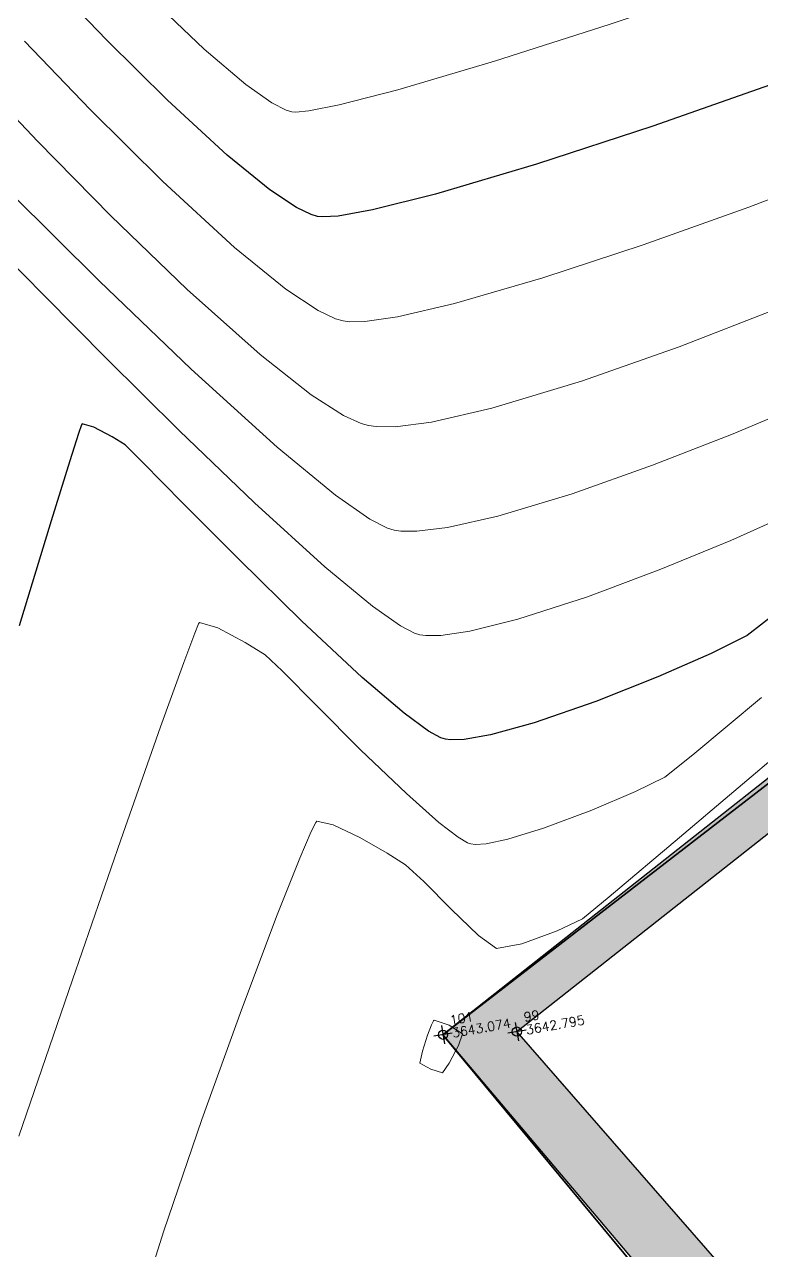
# Model space of a CAD drawing. Header units: millimetres. Extents: x 736950 to 740938, y 8500595 to 8502163.
# Drawn here: x 737740.36 to 737748.32, y 8501257.55 to 8501270.8 of the extents above; entities that cross this region are included whole.
import ezdxf

# ---------------------------------------------------------------- set-up
doc = ezdxf.new("R2010")
doc.units = ezdxf.units.MM
for name, color, linetype, lineweight in [('CONT-MJR', 80, 'Continuous', 30), ('CONT-MNR', 96, 'Continuous', 15), ('COTAS', 40, 'Continuous', 5), ('MURO PIEDRA', 252, 'Continuous', 30), ('PERIMETRO', 7, 'Continuous', 35), ('pista', 251, 'Continuous', 5)]:
    doc.layers.add(name, color=color, linetype=linetype, lineweight=lineweight)
doc.styles.add('5mm', font='arial.ttf', dxfattribs={"height": 3})
doc.styles.add('COTAS', font='arial.ttf')
doc.dimstyles.new('Copy of GenDist', dxfattribs={"dimtxt": 2, "dimasz": 2, "dimexe": 0.18, "dimexo": 0.0625, "dimgap": 1, "dimtad": 2, "dimdec": 3, "dimzin": 1, "dimdsep": 46, "dimtxsty": 'COTAS', "dimcen": 0.09, "dimadec": 3, "dimazin": 0, "dimtfac": 1, "dimtdec": 3, "dimtofl": 0, "dimtmove": 0, "dimatfit": 3, "dimfxl": 1, "dimtolj": 1, "dimtzin": 0, "dimarcsym": 0})

# ---------------------------------------------------------------- blocks, each defined once
blk = doc.blocks.new('*D150')
at = {"layer": 'COTAS', "color": 0, "lineweight": -2, "transparency": 16777216}
for p, q in [((737683.2540695663, 8501281.362516567), (737683.9830056843, 8501281.815045748)), ((737684.8849491067, 8501280.020916972), (737744.1766791097, 8501184.513521349)), ((737744.6555406898, 8501182.456740092), (737745.3844768079, 8501182.909269273))]:
    blk.add_line(p, q, dxfattribs=at)
at = {"layer": 'COTAS', "color": 0, "transparency": 16777216}
for points in [[(737685.1681475108, 8501280.196728732), (737684.6017507026, 8501279.845105212), (737683.8300785464, 8501281.720107397)], [(737744.4598775138, 8501184.68933311), (737743.8934807056, 8501184.337709589), (737745.23154967, 8501182.814330924)]]:
    blk.add_solid(points, dxfattribs=at)
at = {"layer": 'Defpoints', "color": 0, "transparency": 16777216}
for p in [(737683.200969866, 8501281.32955186), (737745.23154967, 8501182.814330924), (737744.6024409896, 8501182.423775388)]:
    blk.add_point(p, dxfattribs=at)
at = {"layer": 'COTAS', "color": 0, "transparency": 16777216, "insert": (737716.247970053, 8501233.333242854), "char_height": 2, "attachment_point": 5, "rotation": 301.8323302588892, "style": 'COTAS'}
blk.add_mtext('\\A1;116.415', dxfattribs=at)

msp = doc.modelspace()

# ---------------------------------------------------------------- hatches: boundary and pattern name
at = {"layer": 'pista'}
h = msp.add_hatch(dxfattribs=at)
h.set_pattern_fill('HONEY', color=256, scale=3, angle=9.94991650582834, style=0)
h.set_pattern_definition([(9.94991650582834, (1479841.21072825, -18.49207214638591), (0.4979252195647159, 0.4170677100899267), [0.375, -0.75]), (129.9499165058283, (1479841.21072825, -18.49207214638591), (-0.6101538418184378, 0.222682034283025), [0.3749999999999999, -0.7499999999999998]), (69.94991650582834, (1479841.21072825, -18.49207214638591), (-0.112228622253722, 0.6397497443729518), [-0.75, 0.375])])
h.paths.add_polyline_path([(737744.7999806425, 8501250.923935566), (737743.4751223363, 8501250.754223157), (737756.465848178, 8501242.026572531), (737763.5739612179, 8501242.006896213), (737770.002546867, 8501243.455222024), (737769.8468594846, 8501244.342704736), (737763.4750639071, 8501242.907173423), (737756.7405500773, 8501242.925815564)])
h.paths.add_polyline_path([(737794.2809870465, 8501256.017245878), (737809.7820272583, 8501263.709828075), (737823.391616501, 8501273.483615467), (737837.0791595323, 8501280.557800073), (737851.5530432165, 8501285.77819753), (737870.8510758049, 8501293.050216693, -0.9976846880626209), (737871.0089264096, 8501292.63424804), (737865.2748787645, 8501289.581801567, 0.7845063948290762), (737866.1540430214, 8501286.121818589), (737883.2588851704, 8501291.348365877), (737897.4188924351, 8501296.516943583), (737903.2981396064, 8501301.44146652, -0.5512150924587264), (737904.1219025984, 8501301.177325813), (737906.855912117, 8501297.98174819, 0.5618964424650519), (737910.2738656431, 8501298.536066804), (737914.22079628, 8501308.558674501), (737925.6412323939, 8501300.72656757, 0.340189525830376), (737928.7023693406, 8501300.894137181), (737936.9171069289, 8501306.117412793, -0.358727273887905), (737938.1716059428, 8501305.962964654), (737943.1732157968, 8501301.051021611, 0.3417074120720416), (737946.0555081918, 8501300.709858142), (737955.8779356404, 8501307.072689936), (737971.8320576148, 8501314.464803053), (737988.5677626224, 8501323.411181662), (738023.1375471824, 8501336.282937778), (738044.4246208373, 8501357.728329657), (738061.4456776979, 8501362.208386911), (738078.9085143938, 8501363.070318012), (738112.0997810266, 8501372.051506756), (738118.6561313582, 8501373.365123207), (738128.3493353954, 8501376.976906104), (738155.2251721952, 8501366.826195797), (738176.6167526407, 8501363.543890122), (738193.8053773039, 8501353.328603027), (738204.7313956148, 8501340.877429372), (738207.705198212, 8501335.751671141), (738214.35685511, 8501331.742925933), (738229.9282901662, 8501313.374534177), (738233.5603594936, 8501308.186787868), (738234.53883727, 8501308.358438132), (738230.6417003467, 8501313.924784988), (738214.9478837823, 8501332.43754055), (738208.3676942562, 8501336.403214611), (738205.4657963786, 8501341.405035153), (738194.387784551, 8501354.029418997), (738176.9261677533, 8501364.406946706), (738155.4549153853, 8501367.70147717), (738128.3514754312, 8501377.93815071), (738118.4090486554, 8501374.233504975), (738111.8936108743, 8501372.928085677), (738078.7671659255, 8501363.964436961), (738061.3074614278, 8501363.102660457), (738043.958527311, 8501358.536303693), (738022.6381405202, 8501337.057350922), (737988.196920163, 8501324.233464561), (737971.4304040315, 8501315.270615296), (737955.4419368334, 8501307.862588815), (737945.5806043665, 8501301.47455489, -0.3391433520832071), (737943.8038299843, 8501301.693147572), (737938.8116631231, 8501306.59581691, 0.3560082385246841), (737936.4342009705, 8501306.876887502), (737928.158540546, 8501301.61487459, -0.3502196171718997), (737926.1502499409, 8501301.468794718), (737914.5128481541, 8501309.44969617, 0.4302069892023044), (737913.4330382891, 8501309.014522241), (737909.4507249827, 8501298.90206584, -0.5704007069138802), (737907.5397775185, 8501298.566836312), (737904.9064502402, 8501301.644734057, 0.4931454261128044), (737902.7202336333, 8501302.131411942), (737896.9620044216, 8501297.308254998), (737882.9728831241, 8501292.20205278), (737866.0373022418, 8501287.027224885, -0.7384715771871906), (737865.6977918843, 8501288.787355538), (737871.5108758068, 8501291.881875956, 0.9119586051647783), (737870.5337161538, 8501293.892406015), (737851.2416702455, 8501286.62264278), (737836.7183275839, 8501281.384406622), (737822.9200107896, 8501274.252970394), (737809.3164408724, 8501264.483505804), (737793.8201376351, 8501256.79327439), (737778.9884914039, 8501246.402265295), (737769.846859484, 8501244.34270474), (737770.0025468671, 8501243.455222024), (737779.3594973255, 8501245.563292695)])
h.paths.add_polyline_path([(738260.5182952256, 8501271.251537092), (738234.538837269, 8501308.358438132), (738233.56035949, 8501308.186787868), (738259.6897886079, 8501270.86568047), (738269.3749442189, 8501234.589470252), (738274.5057655985, 8501215.583008338), (738279.7983711922, 8501189.602392923), (738280.7089290785, 8501189.641305126), (738275.382018582, 8501215.790318219), (738270.2441657205, 8501234.822827347)])
h = msp.add_hatch(dxfattribs=at)
h.set_pattern_fill('AR-CONC', color=256, scale=0.1, angle=9.94991650582834, style=0)
h.set_pattern_definition([(59.94991650582833, (1479841.21072825, -18.49207214638591), (0.7173147616177996, 0.06212513786334364), [0.07500000000000001, -0.8250000000000001]), (4.949916505828331, (1479841.21072825, -18.49207214638591), (-0.2666336227691331, 0.7169040729334506), [0.06, -0.66]), (110.4013165058283, (1479841.270504478, -18.48689504899085), (0.4506817424667108, 0.7790288530571421), [0.06374018999999999, -0.7011421119999998]), (56.13411650582835, (1479841.176170796, -18.29508031532168), (1.07978843215245, 0.02137619624183779), [0.1124999999999999, -1.237499999999998]), (106.5855165058283, (1479841.266153166, -18.29329902119935), (0.752289432321798, 1.120964142855684), [0.09561028799999993, -1.051712999999999]), (1.134116505828333, (1479841.176170796, -18.29508031532168), (0.7522885572049924, 1.12096473051034), [0.09000000000000001, -0.9900000000000001]), (30.94991650582834, (1479841.283306076, -18.32704954408109), (0.6574964912282043, -0.293425227292985), [0.07500000000000001, -0.8250000000000001]), (335.9499165058284, (1479841.283306076, -18.32704954408109), (0.1143589702920628, 0.7562849757157031), [0.06, -0.66]), (81.40131650582836, (1479841.338097435, -18.35150168277323), (0.7718558160208798, 0.4628591428967336), [0.06374019000000002, -0.701142112]), (47.44991650582834, (1479841.21072825, -18.49207214638591), (-0.04554285905854174, 0.3299879209740469), [0, -0.652, 0, -0.67, 0, -0.6625000000000001]), (17.44991650582834, (1479841.21072825, -18.49207214638591), (0.1909634295804004, 0.4339344980096552), [0, -0.3819999999999997, 0, -0.6369999999999993, 0, -0.2524999999999997]), (337.4499165058283, (1479840.991082356, -18.53060370869935), (0.5296904964497462, 0.07002209344786473), [0, -0.25, 0, -0.7799999999999999, 0, -1.035]), (327.4499165058284, (1479840.892586439, -18.5478824339807), (0.557117696670718, 0.1993664657265957), [0, -0.325, 0, -0.518, 0, -0.735])])
h.paths.add_polyline_path([(737772.2640035325, 8501280.865718462), (737771.9702577812, 8501281.246693114), (737764.4177360322, 8501275.290962253), (737764.5114265613, 8501274.75688734)])
h.paths.add_polyline_path([(737744.8808927487, 8501259.884693416), (737750.9641400306, 8501252.686534798), (737751.1211655234, 8501252.896829817), (737751.2855648, 8501252.72363086), (737751.6878458414, 8501253.034820454), (737745.6801080311, 8501259.918293005), (737764.5114265617, 8501274.756887337), (737764.4177360322, 8501275.290962253)])

# ---------------------------------------------------------------- linework, layer by layer
at = {"linetype": 'Continuous', "extrusion": (0.9849591664230046, 0.172787269436437, 0)}
for points, elevation in [([(8245921.026062787, 0), (8245920.826062787, 0)], 2195558.065162655), ([(8245920.921062785, 0), (8245920.721062787, 0)], 2195558.858162655)]:
    msp.add_lwpolyline(points, dxfattribs=dict(at, elevation=elevation))
at = {"linetype": 'Continuous', "extrusion": (-0.172787269436437, 0.9849591664230046, 0)}
for points, elevation in [([(-2195558.165162654, 0), (-2195557.965162655, 0)], 8245920.926062788), ([(-2195558.958162654, 0), (-2195558.758162654, 0)], 8245920.821062787)]:
    msp.add_lwpolyline(points, dxfattribs=dict(at, elevation=elevation))
at = {"linetype": 'Continuous'}
for centre in [(737745.6801080306, 8501259.918293007), (737744.8808927482, 8501259.884693416)]:
    msp.add_circle(centre, 0.05, dxfattribs=at)
at = {"layer": 'CONT-MJR', "extrusion": (0.7204660813996073, 0.6934901769691438, 0), "elevation": 6427065.221674358}
msp.add_lwpolyline([(5613260.833777202, 3635.000000000003), (5613261.688196982, 3635.000000000003)], dxfattribs=at)
at = {"layer": 'CONT-MJR', "extrusion": (0.7041058545442931, 0.7100950257510968, 0), "elevation": 6556157.920871099}
msp.add_lwpolyline([(5461927.113227954, 3635), (5461928.035801318, 3635)], dxfattribs=at)
at = {"layer": 'CONT-MJR', "extrusion": (0.3292403480319783, -0.9442461507614325, 0), "elevation": -7784395.068495339}
msp.add_lwpolyline([(3495577.317565642, 3635.000000000003), (3495575.904727777, 3635.000000000003)], dxfattribs=at)
at = {"layer": 'CONT-MJR', "extrusion": (0.6768206104028376, 0.7361479887454222, 0), "elevation": 6757511.725309504}
msp.add_lwpolyline([(5210746.64640171, 3635), (5210747.523716719, 3635)], dxfattribs=at)
at = {"layer": 'CONT-MJR'}
for points, elevation in [([(737747.1511637941, 8501269.70687777), (737745.8910133385, 8501269.29477923)], 3635), ([(737743.298863434, 8501268.824839387), (737743.0088096345, 8501269.016888134)], 3635), ([(737744.801721736, 8501268.97110609), (737744.1184522499, 8501268.79959627)], 3635), ([(737743.5234854603, 8501268.730478887), (737743.4568398367, 8501268.749880629)], 3635), ([(737743.7483350615, 8501268.733845176), (737743.5810019168, 8501268.72419786)], 3635), ([(737740.9719114356, 8501266.475544514), (737740.9391654435, 8501266.382058099)], 3640), ([(737741.6325124097, 8501266.073482271), (737741.4440484939, 8501266.260298)], 3640), ([(737740.8451746624, 8501266.086683886), (737740.6459499749, 8501265.44026997)], 3640), ([(737743.3513027271, 8501264.359561624), (737742.6762999223, 8501265.02013372)], 3640), ([(737748.5240557318, 8501264.474533297), (737748.169146087, 8501264.198760543)], 3640), ([(737748.169146087, 8501264.198760543), (737747.7815485109, 8501264.004935231)], 3640), ([(737747.2052478044, 8501263.751998123), (737746.5349344135, 8501263.48639355)], 3640), ([(737746.5349344135, 8501263.48639355), (737745.8652987824, 8501263.254565854)], 3640), ([(737744.7256281213, 8501263.166274305), (737744.4600042601, 8501263.360800335)], 3640), ([(737745.8652987824, 8501263.254565854), (737745.3937102441, 8501263.124633633)], 3640), ([(737745.3937102441, 8501263.124633633), (737745.109238144, 8501263.07518223)], 3640), ([(737744.9068225822, 8501263.078018405), (737744.8570076119, 8501263.094256174)], 3640), ([(737744.9639145036, 8501263.070644025), (737744.9068225822, 8501263.078018405)], 3640), ([(737745.109238144, 8501263.07518223), (737744.9639145036, 8501263.070644025)], 3640)]:
    msp.add_lwpolyline(points, dxfattribs=dict(at, elevation=elevation))
at = {"layer": 'CONT-MJR', "extrusion": (0.6299536099017821, 0.7766327635193571, 0), "elevation": 7067107.921586758}
msp.add_lwpolyline([(4782449.714235949, 3635.00000000001), (4782450.308714977, 3635.00000000001)], dxfattribs=at)
at = {"layer": 'CONT-MJR', "extrusion": (0.2848325641443822, -0.9585772845227122, 0), "elevation": -7938989.581761486}
msp.add_lwpolyline([(3128624.78458923, 3635.000000000013), (3128623.648226394, 3635.000000000013)], dxfattribs=at)
at = {"layer": 'CONT-MJR', "extrusion": (-0.428683338180312, -0.9034548110263093, 0), "elevation": -7996770.479706055}
msp.add_lwpolyline([(-2977834.391081666, 3635), (-2977834.565939777, 3635)], dxfattribs=at)
at = {"layer": 'CONT-MJR', "extrusion": (-0.1085585938068268, -0.9940900521133307, 0), "elevation": -8531115.074810866}
msp.add_lwpolyline([(-189502.2233884056, 3635), (-189502.2812468021, 3635)], dxfattribs=at)
at = {"layer": 'CONT-MJR', "extrusion": (0.1749108011593268, -0.9845842836638226, 0), "elevation": -8241176.236475043}
msp.add_lwpolyline([(2213335.00100168, 3635.000000000013), (2213334.625089537, 3635.000000000013)], dxfattribs=at)
at = {"layer": 'CONT-MJR', "extrusion": (0.8900369933641451, -0.4558883091759569, 0), "elevation": -3219011.24286864}
msp.add_lwpolyline([(7902769.152660237, 3640), (7902769.137975581, 3640)], dxfattribs=at)
at = {"layer": 'CONT-MJR', "extrusion": (-0.278627986481985, -0.9603991072200113, 0), "elevation": -8370164.02931891}
msp.add_lwpolyline([(-1660164.852970891, 3640), (-1660164.987056586, 3640)], dxfattribs=at)
at = {"layer": 'CONT-MJR', "extrusion": (-0.4695979699895265, -0.8828803693489372, 0), "elevation": -7852042.990821502}
msp.add_lwpolyline([(-3340840.105642274, 3640), (-3340840.326479999, 3640)], dxfattribs=at)
at = {"layer": 'CONT-MJR', "extrusion": (0.9529182506804121, -0.3032273198776509, 0), "elevation": -1874809.415392593}
msp.add_lwpolyline([(8324715.097106161, 3640.000000000003), (8324714.787138107, 3640.000000000003)], dxfattribs=at)
at = {"layer": 'CONT-MJR', "extrusion": (-0.5243392138880513, -0.8515094766232849, 0), "elevation": -7625735.552766571}
msp.add_lwpolyline([(-3829353.43707263, 3640.00000000001), (-3829353.603475263, 3640.00000000001)], dxfattribs=at)
at = {"layer": 'CONT-MJR', "extrusion": (0.7125851347171217, 0.7015856510649158, 0), "elevation": 6490070.013630431}
msp.add_lwpolyline([(5540286.258377865, 3640.00000000001), (5540286.886674551, 3640.00000000001)], dxfattribs=at)
at = {"layer": 'CONT-MJR', "extrusion": (0.7086555295124524, 0.7055546332435397, 0), "elevation": 6520912.350303838}
msp.add_lwpolyline([(5503950.700963655, 3640.00000000001), (5503951.555587158, 3640.00000000001)], dxfattribs=at)
at = {"layer": 'CONT-MJR', "extrusion": (0.956353251467484, -0.29221303599869, 0), "elevation": -1778639.91863805}
msp.add_lwpolyline([(8345790.279323023, 3640.000000000013), (8345789.092920235, 3640.000000000013)], dxfattribs=at)
at = {"layer": 'CONT-MJR', "extrusion": (0.6819964359327327, 0.7313554958944728, 0), "elevation": 6720584.747638738}
msp.add_lwpolyline([(5258278.441465385, 3640.000000000013), (5258279.339608141, 3640.000000000013)], dxfattribs=at)
at = {"layer": 'CONT-MJR', "extrusion": (0.4018928688239792, -0.9156866942292172, 0), "elevation": -7487998.761053924}
msp.add_lwpolyline([(4092143.206834548, 3640.000000000013), (4092142.577470038, 3640.000000000013)], dxfattribs=at)
at = {"layer": 'CONT-MJR', "extrusion": (0.6497625843916256, 0.7601372138796494, 0), "elevation": 6941485.392488888}
msp.add_lwpolyline([(4963015.833524681, 3640.000000000013), (4963016.427943533, 3640.000000000013)], dxfattribs=at)
at = {"layer": 'CONT-MJR', "extrusion": (-0.4806854076000411, -0.8768931171587462, 0), "elevation": -7809322.281804448}
msp.add_lwpolyline([(-3439509.728248479, 3640.00000000001), (-3439509.878072318, 3640.00000000001)], dxfattribs=at)
at = {"layer": 'CONT-MNR', "extrusion": (0.3179574932809075, -0.9481049691181467, 0), "elevation": -7825525.008432186}
msp.add_lwpolyline([(3402505.476589622, 3634.000000000013), (3402504.04680358, 3634.000000000013)], dxfattribs=at)
at = {"layer": 'CONT-MNR', "extrusion": (0.6899725114889351, 0.7238355706855331, 0), "elevation": 6662543.917985843}
msp.add_lwpolyline([(5331638.867191383, 3634), (5331639.714800267, 3634)], dxfattribs=at)
at = {"layer": 'CONT-MNR', "extrusion": (0.303864820751957, -0.9527151571741583, 0), "elevation": -7875114.287909443}
msp.add_lwpolyline([(3286099.572209707, 3634.000000000013), (3286098.268280625, 3634.000000000013)], dxfattribs=at)
at = {"layer": 'CONT-MNR', "extrusion": (0.7204660815694178, 0.6934901767927278, 0), "elevation": 6427064.571617963}
msp.add_lwpolyline([(5613260.419256371, 3636), (5613261.444560107, 3636)], dxfattribs=at)
at = {"layer": 'CONT-MNR'}
for points, elevation in [([(737742.7482437209, 8501270.155995758), (737742.297875375, 8501270.53864077)], 3634), ([(737744.3934085375, 8501270.099152632), (737743.7597027163, 8501269.934817567)], 3634), ([(737743.2468180363, 8501269.860970981), (737743.1839481425, 8501269.880050784)], 3634), ([(737743.4304096821, 8501269.869547836), (737743.2906834168, 8501269.857142149)], 3634), ([(737741.2904694935, 8501268.737859562), (737740.5008608295, 8501269.540131949)], 3637), ([(737747.0472282817, 8501268.42303492), (737745.960917545, 8501268.064624049)], 3636), ([(737741.2430769308, 8501267.192973796), (737740.5756948168, 8501267.867294652)], 3639), ([(737745.0058876943, 8501267.786987597), (737744.388547067, 8501267.644195423)], 3636), ([(737744.388547067, 8501267.644195423), (737744.0371873351, 8501267.593949238)], 3636), ([(737743.8654266185, 8501267.591300694), (737743.8001528851, 8501267.599986788)], 3636), ([(737744.0371873351, 8501267.593949238), (737743.8654266185, 8501267.591300694)], 3636), ([(737743.0881780095, 8501266.236564463), (737742.1575437341, 8501267.080311408)], 3638), ([(737746.3776238399, 8501266.948613869), (737745.4099886605, 8501266.656115493)], 3637), ([(737743.8049480924, 8501266.579505768), (737743.4572326855, 8501266.80094064)], 3637), ([(737743.9955869647, 8501266.49258775), (737743.8049480924, 8501266.579505768)], 3637), ([(737745.4099886605, 8501266.656115493), (737744.7560089201, 8501266.506136423)], 3637), ([(737744.7560089201, 8501266.506136423), (737744.364037775, 8501266.456185935)], 3637), ([(737748.0178657137, 8501266.380267158), (737747.1466169792, 8501266.039596096)], 3638), ([(737743.6040401168, 8501264.94286117), (737742.841937026, 8501265.635255441)], 3639), ([(737748.6272729071, 8501265.511042073), (737747.9931316548, 8501265.226264536)], 3639), ([(737744.2799400877, 8501265.361849155), (737744.0917806457, 8501265.458653262)], 3638), ([(737744.3534877336, 8501265.339002596), (737744.2799400877, 8501265.361849155)], 3638), ([(737744.4251855229, 8501265.328435365), (737744.3534877336, 8501265.339002596)], 3638), ([(737747.9931316548, 8501265.226264536), (737747.2382194417, 8501264.915613174)], 3639), ([(737746.4435009768, 8501264.618800035), (737745.6899409686, 8501264.375537176)], 3639), ([(737742.2391899378, 8501264.325922104), (737742.1971658135, 8501264.225335497)], 3641), ([(737742.2480551732, 8501264.340299176), (737742.2391899378, 8501264.325922104)], 3641), ([(737742.444930258, 8501264.283182392), (737742.2480551732, 8501264.340299176)], 3641), ([(737744.6301551581, 8501264.2085105), (737744.5716566133, 8501264.226875024)], 3639), ([(737744.6956916157, 8501264.1993716), (737744.6301551581, 8501264.2085105)], 3639), ([(737744.8582599702, 8501264.200545387), (737744.6956916157, 8501264.1993716)], 3639), ([(737745.1711353355, 8501264.246169586), (737744.8582599702, 8501264.200545387)], 3639), ([(737743.1413187721, 8501263.817364568), (737742.9596333065, 8501263.991244327)], 3641), ([(737742.0781608853, 8501263.908454506), (737741.8283557666, 8501263.21410205)], 3641), ([(737743.9906060185, 8501262.965851653), (737743.5137727356, 8501263.441826396)], 3641), ([(737748.6129289747, 8501263.009233564), (737747.4398352662, 8501262.016821919)], 3642), ([(737744.4854294437, 8501262.490662165), (737743.9906060185, 8501262.965851653)], 3641), ([(737747.2786136842, 8501262.667287359), (737746.963418389, 8501262.51240358)], 3641), ([(737746.963418389, 8501262.51240358), (737746.4912253557, 8501262.311443837)], 3641), ([(737743.6938621928, 8501262.153782044), (737743.5175043476, 8501262.191983948)], 3642), ([(737746.4912253557, 8501262.311443837), (737745.967117602, 8501262.115949884)], 3641), ([(737745.3462280837, 8501261.949576348), (737745.2283235445, 8501261.942355793)], 3641), ([(737743.3318535538, 8501261.79241402), (737743.0890654008, 8501261.181042444)], 3642), ([(737746.6760569826, 8501261.373450426), (737746.3880812819, 8501261.135814173)], 3642), ([(737743.0890654008, 8501261.181042444), (737742.7019637292, 8501260.155086406)], 3642), ([(737746.3880812819, 8501261.135814173), (737746.1139134367, 8501261.008738637)], 3642), ([(737746.1139134367, 8501261.008738637), (737745.7327830383, 8501260.867250748)], 3642), ([(737745.4601574311, 8501260.817034211), (737745.26620213, 8501260.95651395)], 3642), ([(737745.7327830383, 8501260.867250748), (737745.4601574311, 8501260.817034211)], 3642), ([(737740.874201749, 8501260.478116209), (737740.2959832948, 8501258.789370814)], 3641), ([(737744.7556721123, 8501259.991796015), (737744.7133520335, 8501259.880512906)], 3643), ([(737744.9486720028, 8501259.98949923), (737744.786953522, 8501260.043668719)], 3643), ([(737744.7133520335, 8501259.880512906), (737744.6591297701, 8501259.706788864)], 3643), ([(737745.048671557, 8501259.768848022), (737745.0928709664, 8501259.893605134)], 3643), ([(737744.6322624581, 8501259.578246808), (737744.7492400503, 8501259.512743043)], 3643), ([(737744.8771784214, 8501259.473343546), (737744.9476407976, 8501259.577529486)], 3643), ([(737742.2740992525, 8501258.969360927), (737741.8613409672, 8501257.764281573)], 3642)]:
    msp.add_lwpolyline(points, dxfattribs=dict(at, elevation=elevation))
at = {"layer": 'CONT-MNR', "extrusion": (0.283725767088419, -0.9589054641048241, 0), "elevation": -7942597.255973409}
msp.add_lwpolyline([(3119457.598018609, 3634.000000000006), (3119456.510060069, 3634.000000000006)], dxfattribs=at)
at = {"layer": 'CONT-MNR', "extrusion": (0.7243488768346383, 0.6894336114727784, 0), "elevation": 6395442.464350663}
msp.add_lwpolyline([(5649261.945224879, 3637), (5649262.934821388, 3637)], dxfattribs=at)
at = {"layer": 'CONT-MNR', "extrusion": (0.5744038671971062, 0.8185720477447354, 0), "elevation": 7382664.407612471}
msp.add_lwpolyline([(4279266.515214644, 3634.00000000001), (4279266.861552623, 3634.00000000001)], dxfattribs=at)
at = {"layer": 'CONT-MNR', "extrusion": (0.7041058548042359, 0.7100950254933464, 0), "elevation": 6556157.260667286}
msp.add_lwpolyline([(5461926.53025179, 3636.000000000003), (5461927.637339826, 3636.000000000003)], dxfattribs=at)
at = {"layer": 'CONT-MNR', "extrusion": (-0.4514585979594579, -0.892292067839046, 0), "elevation": -7918676.18400769}
msp.add_lwpolyline([(-3179688.989783447, 3634), (-3179689.160357455, 3634)], dxfattribs=at)
at = {"layer": 'CONT-MNR', "extrusion": (0.1944291385906822, -0.9809165663127957, 0), "elevation": -8195597.630059803}
msp.add_lwpolyline([(2376559.665939725, 3634), (2376559.330240396, 3634)], dxfattribs=at)
at = {"layer": 'CONT-MNR', "extrusion": (-0.08695538299811159, -0.9962122069959051, 0), "elevation": -8533219.557047019}
msp.add_lwpolyline([(-4282.30458994885, 3634.000000000013), (-4282.348622114048, 3634.000000000013)], dxfattribs=at)
at = {"layer": 'CONT-MNR', "extrusion": (0.3562520223701718, -0.934389906065537, 0), "elevation": -7680675.500496796}
msp.add_lwpolyline([(3717939.867372165, 3636.000000000011), (3717938.672998357, 3636.000000000011)], dxfattribs=at)
at = {"layer": 'CONT-MNR', "extrusion": (0.6768206108618243, 0.736147988323426, 0), "elevation": 6757511.042244741}
msp.add_lwpolyline([(5210745.915019326, 3636), (5210746.967797339, 3636)], dxfattribs=at)
at = {"layer": 'CONT-MNR', "extrusion": (0.7043024534631607, 0.7099000310225184, 0), "elevation": 6554643.352509894}
msp.add_lwpolyline([(5463741.45693831, 3638.00000000001), (5463742.797944458, 3638.00000000001)], dxfattribs=at)
at = {"layer": 'CONT-MNR', "extrusion": (0.3367506615322261, -0.9415938572216836, 0), "elevation": -7756305.31952479}
msp.add_lwpolyline([(3557467.063855973, 3636.000000000013), (3557465.853173622, 3636.000000000013)], dxfattribs=at)
at = {"layer": 'CONT-MNR', "extrusion": (0.6953719508022226, 0.7186500191591951, 0), "elevation": 6622441.541681368}
msp.add_lwpolyline([(5381364.886470855, 3637.00000000001), (5381366.034008926, 3637.00000000001)], dxfattribs=at)
at = {"layer": 'CONT-MNR', "extrusion": (0.7151962109021615, 0.6989237296809939, 0), "elevation": 6469367.109192482}
msp.add_lwpolyline([(5564450.171851814, 3639), (5564450.839211563, 3639)], dxfattribs=at)
at = {"layer": 'CONT-MNR', "extrusion": (0.6299536094461162, 0.7766327638889632, 0), "elevation": 7067107.200345729}
msp.add_lwpolyline([(4782448.899090694, 3636), (4782449.612465529, 3636)], dxfattribs=at)
at = {"layer": 'CONT-MNR', "extrusion": (0.6922727562924038, 0.7216359406898456, 0), "elevation": 6645538.663392054}
msp.add_lwpolyline([(5352814.337819432, 3638.00000000001), (5352815.713269971, 3638.00000000001)], dxfattribs=at)
at = {"layer": 'CONT-MNR', "extrusion": (0.279153019875595, -0.9602466305560963, 0), "elevation": -7957370.001618248}
msp.add_lwpolyline([(3081572.726189204, 3636.000000000013), (3081571.731621954, 3636.000000000013)], dxfattribs=at)
at = {"layer": 'CONT-MNR', "extrusion": (0.6664345946460637, 0.7455634990119466, 0), "elevation": 6829891.938767112}
msp.add_lwpolyline([(5115504.404555001, 3637.00000000001), (5115505.460762653, 3637.00000000001)], dxfattribs=at)
at = {"layer": 'CONT-MNR', "extrusion": (-0.5520695581654473, -0.8337980588529863, 0), "elevation": -7495626.262053222}
msp.add_lwpolyline([(-4078161.986532207, 3636.00000000001), (-4078162.40397688, 3636.00000000001)], dxfattribs=at)
at = {"layer": 'CONT-MNR', "extrusion": (0.4286833426856548, 0.9034548088885541, 0), "elevation": 7996769.559902152}
msp.add_lwpolyline([(2977833.710085966, 3636.00000000001), (2977833.919915702, 3636.00000000001)], dxfattribs=at)
at = {"layer": 'CONT-MNR', "extrusion": (-0.2795144681897223, -0.9601414802374787, 0), "elevation": -8368629.723306232}
msp.add_lwpolyline([(-1667888.867834009, 3636.000000000003), (-1667888.951128763, 3636.000000000003)], dxfattribs=at)
at = {"layer": 'CONT-MNR', "extrusion": (0.361530355029404, -0.9323603393497136, 0), "elevation": -7659526.392191999}
msp.add_lwpolyline([(3761313.775071761, 3637), (3761312.639574165, 3637)], dxfattribs=at)
at = {"layer": 'CONT-MNR', "extrusion": (0.6171993185169686, 0.7868068385710623, 0), "elevation": 7144189.6145416}
msp.add_lwpolyline([(4666514.478809762, 3637.00000000001), (4666515.183703304, 3637.00000000001)], dxfattribs=at)
at = {"layer": 'CONT-MNR', "extrusion": (0.3321100250947185, -0.943240653932805, 0), "elevation": -7773727.627881704}
msp.add_lwpolyline([(3519229.474304707, 3637.00000000001), (3519228.355307524, 3637.00000000001)], dxfattribs=at)
at = {"layer": 'CONT-MNR', "extrusion": (0.7035629877912334, 0.7106329025666296, 0), "elevation": 6560327.614033461}
msp.add_lwpolyline([(5456912.642649517, 3639), (5456913.745389369, 3639)], dxfattribs=at)
at = {"layer": 'CONT-MNR', "extrusion": (0.3894107167795223, -0.9210642179876813, 0), "elevation": -7542925.286005987}
msp.add_lwpolyline([(3989998.408040522, 3638.000000000013), (3989997.535820939, 3638.000000000013)], dxfattribs=at)
at = {"layer": 'CONT-MNR', "extrusion": (-0.2734458513751213, -0.9618873979659651, 0), "elevation": -8378994.140940644}
msp.add_lwpolyline([(-1615009.317100258, 3637.000000000006), (-1615009.401552289, 3637.000000000006)], dxfattribs=at)
at = {"layer": 'CONT-MNR', "extrusion": (-0.1431583623584281, -0.9896997945270338, 0), "elevation": -8519315.911955684}
msp.add_lwpolyline([(-486882.1406680279, 3637), (-486882.2245028788, 3637)], dxfattribs=at)
at = {"layer": 'CONT-MNR', "extrusion": (-0.006399492023569237, -0.9999795230412672, 0), "elevation": -8505813.565276632}
msp.add_lwpolyline([(683325.4704002794, 3637.000000000003), (683325.2661499665, 3637.000000000003)], dxfattribs=at)
at = {"layer": 'CONT-MNR', "extrusion": (0.6921923045911038, 0.7217131102209913, 0), "elevation": 6646134.780391022}
msp.add_lwpolyline([(5352071.971010974, 3639.00000000001), (5352073.100569061, 3639.00000000001)], dxfattribs=at)
at = {"layer": 'CONT-MNR', "extrusion": (0.6351329775372799, 0.7724028099668132, 0), "elevation": 7034966.89365044}
msp.add_lwpolyline([(4829598.886383416, 3638.00000000001), (4829599.703324048, 3638.00000000001)], dxfattribs=at)
at = {"layer": 'CONT-MNR', "extrusion": (-0.3335975576835462, 0.9427155825102146, 0), "elevation": 7768165.320292718}
msp.add_lwpolyline([(-3531487.319095605, 3638.000000000013), (-3531486.395598947, 3638.000000000013)], dxfattribs=at)
at = {"layer": 'CONT-MNR', "extrusion": (0.5708394410466816, 0.8210617105586597, 0), "elevation": 7401196.984382661}
msp.add_lwpolyline([(4247124.19665513, 3638.000000000013), (4247124.6504522, 3638.000000000013)], dxfattribs=at)
at = {"layer": 'CONT-MNR', "extrusion": (0.2889308302015954, -0.9573499753794412, 0), "elevation": -7925528.894755384}
msp.add_lwpolyline([(3162559.14475862, 3638.00000000001), (3162558.307647695, 3638.00000000001)], dxfattribs=at)
at = {"layer": 'CONT-MNR', "extrusion": (0.2204507752307084, -0.9753981011362386, 0), "elevation": -8129481.654060662}
msp.add_lwpolyline([(2593706.102696518, 3638.000000000013), (2593705.543685474, 3638.000000000013)], dxfattribs=at)
at = {"layer": 'CONT-MNR', "extrusion": (-0.01242267012789613, -0.9999228356562788, 0), "elevation": -8509774.089508278}
msp.add_lwpolyline([(632079.2569663236, 3638.000000000003), (632079.0827762465, 3638.000000000003)], dxfattribs=at)
at = {"layer": 'CONT-MNR', "extrusion": (0.1207689305403497, -0.9926806462383259, 0), "elevation": -8349944.93164974}
msp.add_lwpolyline([(1759033.839774068, 3638.000000000003), (1759033.507347224, 3638.000000000003)], dxfattribs=at)
at = {"layer": 'CONT-MNR', "extrusion": (0.6371198499834029, 0.7707647479984577, 0), "elevation": 7022506.425684773}
msp.add_lwpolyline([(4847697.214450885, 3639.000000000009), (4847697.882009416, 3639.000000000009)], dxfattribs=at)
at = {"layer": 'CONT-MNR', "extrusion": (0.3498764962687698, -0.9367958354725375, 0), "elevation": -7705829.150355037}
msp.add_lwpolyline([(3665511.322922696, 3639.000000000003), (3665510.474585807, 3639.000000000003)], dxfattribs=at)
at = {"layer": 'CONT-MNR', "extrusion": (0.5744156235050237, 0.8185637980471253, 0), "elevation": 7382599.119541984}
msp.add_lwpolyline([(4279368.161880639, 3639), (4279368.530743382, 3639)], dxfattribs=at)
at = {"layer": 'CONT-MNR', "extrusion": (0.2419479837394144, -0.970289221399698, 0), "elevation": -8070189.109659294}
msp.add_lwpolyline([(2772690.465980737, 3639), (2772689.931288996, 3639)], dxfattribs=at)
at = {"layer": 'CONT-MNR', "extrusion": (0.9361595257627805, -0.3515755143971294, 0), "elevation": -2298191.957614303}
msp.add_lwpolyline([(8217911.578035214, 3641.000000000013), (8217911.239544836, 3641.000000000013)], dxfattribs=at)
at = {"layer": 'CONT-MNR', "extrusion": (-0.4695979719389789, -0.882880368312037, 0), "elevation": -7852041.697406594}
msp.add_lwpolyline([(-3340837.807178987, 3641.00000000001), (-3340838.144800282, 3641.00000000001)], dxfattribs=at)
at = {"layer": 'CONT-MNR', "extrusion": (0.4622472737037344, 0.886751068763644, 0), "elevation": 7879525.555961559}
msp.add_lwpolyline([(3275490.424516985, 3639), (3275490.594968686, 3639)], dxfattribs=at)
at = {"layer": 'CONT-MNR', "extrusion": (-0.5243392172352724, -0.8515094745621461, 0), "elevation": -7625734.400273514}
msp.add_lwpolyline([(-3829350.986760182, 3641.000000000011), (-3829351.241159977, 3641.000000000011)], dxfattribs=at)
at = {"layer": 'CONT-MNR', "extrusion": (0.7100163692851272, 0.704185171206527, 0), "elevation": 6510273.623366881}
msp.add_lwpolyline([(5516528.160749402, 3641.000000000003), (5516528.689664208, 3641.000000000003)], dxfattribs=at)
at = {"layer": 'CONT-MNR', "extrusion": (0.640268025083636, -0.7681515840350135, 0), "elevation": -6057902.382779416}
msp.add_lwpolyline([(6009789.754383286, 3641), (6009788.787354544, 3641)], dxfattribs=at)
at = {"layer": 'CONT-MNR', "extrusion": (0.943387943440678, -0.3316914050299888, 0), "elevation": -2123819.193772555}
msp.add_lwpolyline([(8264691.843796336, 3641), (8264690.547030779, 3641)], dxfattribs=at)
at = {"layer": 'CONT-MNR', "extrusion": (0.6236792325124898, -0.781680379012184, 0), "elevation": -6185152.567333362}
msp.add_lwpolyline([(5878743.93614033, 3641.000000000006), (5878743.54808282, 3641.000000000006)], dxfattribs=at)
at = {"layer": 'CONT-MNR', "extrusion": (0.6641020075244664, 0.7476419755484397, 0), "elevation": 6845838.276988307}
msp.add_lwpolyline([(5094136.272852237, 3641), (5094136.742004752, 3641)], dxfattribs=at)
at = {"layer": 'CONT-MNR', "extrusion": (-0.7638686720434591, 0.6453717160447632, 0), "elevation": 4922935.00836243}
msp.add_lwpolyline([(-6969966.66117673, 3642.00000000001), (-6969966.641479493, 3642.00000000001)], dxfattribs=at)
at = {"layer": 'CONT-MNR', "extrusion": (0.918737394117203, -0.3948690930558268, 0), "elevation": -2679093.147566202}
msp.add_lwpolyline([(8101739.461010677, 3642), (8101739.1462276, 3642)], dxfattribs=at)
at = {"layer": 'CONT-MNR', "extrusion": (0.8907332532308099, -0.4545264256221612, 0), "elevation": -3206915.63848688}
msp.add_lwpolyline([(7907680.833691102, 3642.000000000003), (7907680.726677198, 3642.000000000003)], dxfattribs=at)
at = {"layer": 'CONT-MNR', "extrusion": (-0.4350869383527971, -0.9003884473241477, 0), "elevation": -7975420.875990944}
msp.add_lwpolyline([(-3034531.904223986, 3642.000000000013), (-3034532.223583776, 3642.000000000013)], dxfattribs=at)
at = {"layer": 'CONT-MNR', "extrusion": (0.6093745947140242, 0.7928824650079725, 0), "elevation": 7190064.67279567}
msp.add_lwpolyline([(4595507.988684253, 3641.000000000003), (4595508.250681626, 3641.000000000003)], dxfattribs=at)
at = {"layer": 'CONT-MNR', "extrusion": (0.2919110908301876, -0.9564454584817318, 0), "elevation": -7915637.312146201}
msp.add_lwpolyline([(3187226.477463126, 3641.00000000001), (3187226.073834242, 3641.00000000001)], dxfattribs=at)
at = {"layer": 'CONT-MNR', "extrusion": (0.9449041035598764, -0.3273472698461171, 0), "elevation": -2085770.028364956}
msp.add_lwpolyline([(8274374.973059372, 3641.000000000013), (8274373.372227239, 3641.000000000013)], dxfattribs=at)
at = {"layer": 'CONT-MNR', "extrusion": (0.4944437597903797, 0.8692096228208436, 0), "elevation": 7754151.657345078}
msp.add_lwpolyline([(3562141.446341502, 3642.000000000006), (3562141.785757271, 3642.000000000006)], dxfattribs=at)
at = {"layer": 'CONT-MNR', "extrusion": (0.5018121860680004, 0.8649766065701747, 0), "elevation": 7723602.226391956}
msp.add_lwpolyline([(3627904.556050356, 3641.00000000001), (3627904.673708831, 3641.00000000001)], dxfattribs=at)
at = {"layer": 'CONT-MNR', "extrusion": (-0.3224095922296882, -0.9466002613766206, 0), "elevation": -8285152.90533796}
msp.add_lwpolyline([(-2042538.614418741, 3641.000000000013), (-2042538.654348476, 3641.000000000013)], dxfattribs=at)
at = {"layer": 'CONT-MNR', "extrusion": (-0.1145675652055282, -0.9934154584074465, 0), "elevation": -8529806.704058183}
msp.add_lwpolyline([(-241081.3677271826, 3641), (-241081.4128578854, 3641)], dxfattribs=at)
at = {"layer": 'CONT-MNR', "extrusion": (0.2024540363511801, -0.9792917661070755, 0), "elevation": -8175856.305596337}
msp.add_lwpolyline([(2443582.978621887, 3641.00000000001), (2443582.738815412, 3641.00000000001)], dxfattribs=at)
at = {"layer": 'CONT-MNR', "extrusion": (0.6442469283862656, -0.764817556849254, 0), "elevation": -6026622.9238024}
msp.add_lwpolyline([(6041154.136250949, 3642), (6041153.137609803, 3642)], dxfattribs=at)
at = {"layer": 'CONT-MNR', "extrusion": (-0.5317738346193102, -0.8468864084481902, 0), "elevation": -7591916.215740077}
msp.add_lwpolyline([(-3895962.776141722, 3642.00000000001), (-3895963.010865769, 3642.00000000001)], dxfattribs=at)
at = {"layer": 'CONT-MNR', "extrusion": (0.6751591411011951, 0.7376721047914829, 0), "elevation": 6769238.554232066}
msp.add_lwpolyline([(5195490.773585468, 3642), (5195491.042798271, 3642)], dxfattribs=at)
at = {"layer": 'CONT-MNR', "extrusion": (0.7095175562616782, 0.7046877587672831, 0), "elevation": 6514177.739725496}
msp.add_lwpolyline([(5511914.251158257, 3642.000000000013), (5511914.672577805, 3642.000000000013)], dxfattribs=at)
at = {"layer": 'CONT-MNR', "extrusion": (0.694182876906363, 0.7197986756100663, 0), "elevation": 6631326.508830555}
msp.add_lwpolyline([(5370401.722574708, 3642.00000000001), (5370402.133000633, 3642.00000000001)], dxfattribs=at)
at = {"layer": 'CONT-MNR', "extrusion": (0.9406334909220582, -0.339423976400876, 0), "elevation": -2191586.033107342}
msp.add_lwpolyline([(8246977.57837678, 3642.000000000003), (8246976.317816224, 3642.000000000003)], dxfattribs=at)
at = {"layer": 'CONT-MNR', "extrusion": (0.8862820777964381, -0.4631458502208876, 0), "elevation": -3283473.331908679}
msp.add_lwpolyline([(7876197.840698253, 3643.000000000011), (7876197.791528469, 3643.000000000011)], dxfattribs=at)
at = {"layer": 'CONT-MNR', "extrusion": (0.6980350652858628, -0.7160635779254252, 0), "elevation": -5572470.953218477}
msp.add_lwpolyline([(6462449.781336164, 3643.00000000001), (6462449.769453664, 3643.00000000001)], dxfattribs=at)
at = {"layer": 'CONT-MNR', "extrusion": (0.5537461764770568, 0.8326855180901372, 0), "elevation": 7487399.523317505}
msp.add_lwpolyline([(4093230.506445879, 3643), (4093230.679619255, 3643)], dxfattribs=at)
at = {"layer": 'CONT-MNR', "extrusion": (0.9788468398865071, -0.204594389082885, 0), "elevation": -1017171.007913091}
msp.add_lwpolyline([(8472369.616878599, 3643.00000000001), (8472369.485558711, 3643.00000000001)], dxfattribs=at)
at = {"layer": 'CONT-MNR', "extrusion": (0.8842758097511841, -0.4669649797242699, 0), "elevation": -3317420.495286905}
msp.add_lwpolyline([(7861959.251341672, 3643.00000000001), (7861959.467697852, 3643.00000000001)], dxfattribs=at)
at = {"layer": 'CONT-MNR', "extrusion": (-0.2943168041773778, -0.9557079149922402, 0), "elevation": -8341851.680626582}
msp.add_lwpolyline([(-1796995.035180385, 3643.000000000006), (-1796994.901312736, 3643.000000000006)], dxfattribs=at)
at = {"layer": 'CONT-MNR', "extrusion": (0.9537185553337718, -0.3007007103617543, 0), "elevation": -1852736.146480495}
msp.add_lwpolyline([(8329646.775239469, 3642.000000000011), (8329645.638617288, 3642.000000000011)], dxfattribs=at)
at = {"layer": 'MURO PIEDRA'}
msp.add_lwpolyline([(737772.2640035324, 8501280.865718462), (737771.9702577821, 8501281.246693112), (737744.8808927482, 8501259.884693416), (737750.9641400307, 8501252.686534798), (737751.1211655231, 8501252.896829816), (737751.2855647998, 8501252.72363086), (737751.6878458419, 8501253.034820454), (737745.6801080306, 8501259.918293007)], close=True, dxfattribs=at)
at = {"layer": 'PERIMETRO', "ltscale": 0.3}
for p, q in [((737772.0287148635, 8501280.855851732), (737744.8808927481, 8501259.884693414)), ((737744.8808927481, 8501259.884693414), (737758.0529106035, 8501243.99205432))]:
    msp.add_line(p, q, dxfattribs=at)

# ---------------------------------------------------------------- texts
at = {"color": 2, "char_height": 0.1, "attachment_point": 1, "rotation": 9.94991650582834, "style": '5mm'}
for s, insert, width in [('\\Ftxt.shx;\\W1.0000000000;\\T1.0000000000;\\o\\l101', (737744.9465590838, 8501260.089114383), 0.3166666666666667), ('\\Ftxt.shx;\\W1.0000000000;\\T1.0000000000;\\o\\l99', (737745.7457743661, 8501260.122713976), 0.3)]:
    msp.add_mtext(s, dxfattribs=dict(at, insert=insert, width=width))
at = {"color": 1, "char_height": 0.1, "attachment_point": 1, "rotation": 9.94991650582834, "style": '5mm'}
for s, insert, width in [('\\Ftxt.shx;\\W1.0000000000;\\T1.0000000000;\\o\\l3642.795', (737745.7699645839, 8501259.984819692), 0.8333333333333334), ('\\Ftxt.shx;\\W1.0000000000;\\T1.0000000000;\\o\\l3643.074', (737744.9707493015, 8501259.951220099), 0.8166666666666668)]:
    msp.add_mtext(s, dxfattribs=dict(at, insert=insert, width=width))

# ---------------------------------------------------------------- dimensions: what is measured, and where the dimension line sits
at = {"layer": 'COTAS'}
dim = msp.add_aligned_dim(p1=(737683.2009698659, 8501281.32955186), p2=(737744.6024409891, 8501182.423775388), distance=0.7404804922133937, dimstyle='Copy of GenDist', dxfattribs=at)
dim.commit()
dim.dimension.update_dxf_attribs({"geometry": '*D150', "text_midpoint": (737716.247970053, 8501233.333242854)})

doc.saveas('drawing.dxf')
